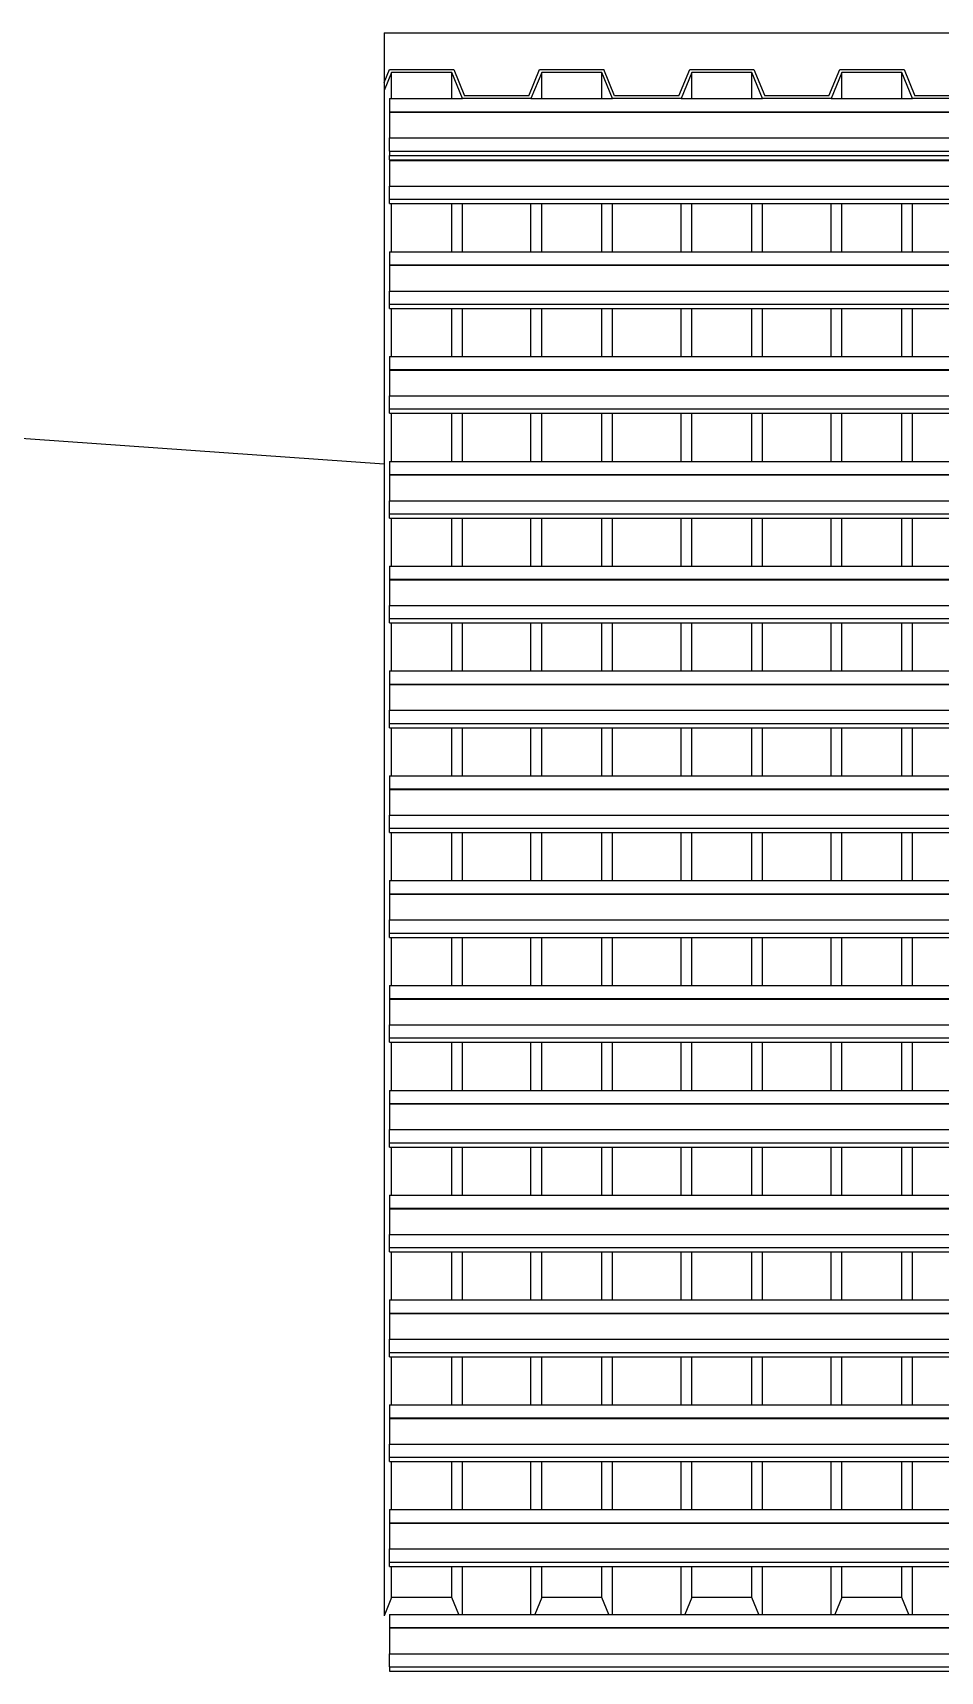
# Model space of a CAD drawing. Extents: x -101 to 101, y -14 to 18.
# Drawn here: x -69.818 to -68.11, y 9.385 to 12.469 of the extents above; entities that cross this region are included whole.
import ezdxf

# ---------------------------------------------------------------- set-up
doc = ezdxf.new("R2010")
doc.units = 0
doc.layers.get('0').update_dxf_attribs({"linetype": 'CONTINUOUS'})

msp = doc.modelspace()

# ---------------------------------------------------------------- linework, layer by layer
for p, q in [((-69.1568, 12.4686), (-66.4638, 12.4686)), ((-69.1568, 12.4686), (-69.1568, 12.3749)), ((-69.1568, 12.3749), (-69.1468, 12.3995)), ((-69.1468, 12.3995), (-69.0257, 12.3995)), ((-69.0257, 12.3995), (-69.0056, 12.3502)), ((-68.8845, 12.3502), (-68.8643, 12.3995)), ((-68.8643, 12.3995), (-68.7433, 12.3995)), ((-68.7231, 12.3502), (-68.7433, 12.3995)), ((-68.6021, 12.3502), (-68.5819, 12.3995)), ((-68.5819, 12.3995), (-68.4609, 12.3995)), ((-68.4609, 12.3995), (-68.4407, 12.3502)), ((-68.3197, 12.3502), (-68.2995, 12.3995)), ((-68.2995, 12.3995), (-68.1785, 12.3995)), ((-68.1785, 12.3995), (-68.1583, 12.3502)), ((-69.1429, 12.3939), (-69.1568, 12.3597)), ((-69.1568, 12.3749), (-69.1568, 12.3597)), ((-69.1429, 12.3446), (-69.1429, 12.3939)), ((-69.0296, 12.3939), (-69.1429, 12.3939)), ((-69.0296, 12.3446), (-69.0296, 12.3939)), ((-69.0095, 12.3446), (-69.0296, 12.3939)), ((-68.8604, 12.3939), (-68.8806, 12.3446)), ((-68.8604, 12.3446), (-68.8604, 12.3939)), ((-68.7472, 12.3939), (-68.8604, 12.3939)), ((-68.7472, 12.3446), (-68.7472, 12.3939)), ((-68.7271, 12.3446), (-68.7472, 12.3939)), ((-68.578, 12.3939), (-68.5982, 12.3446)), ((-68.578, 12.3446), (-68.578, 12.3939)), ((-68.4648, 12.3939), (-68.578, 12.3939)), ((-68.4648, 12.3446), (-68.4648, 12.3939)), ((-68.4446, 12.3446), (-68.4648, 12.3939)), ((-68.2956, 12.3939), (-68.3158, 12.3446)), ((-68.2956, 12.3446), (-68.2956, 12.3939)), ((-68.1824, 12.3939), (-68.2956, 12.3939)), ((-68.1824, 12.3446), (-68.1824, 12.3939)), ((-68.1622, 12.3446), (-68.1824, 12.3939)), ((-69.1568, 12.3597), (-69.1568, 11.6571)), ((-69.1468, 12.3446), (-69.1429, 12.3446)), ((-69.1468, 12.3446), (-69.1468, 12.3199)), ((-69.1429, 12.3446), (-69.0296, 12.3446)), ((-69.0296, 12.3446), (-69.0095, 12.3446)), ((-68.8806, 12.3446), (-69.0095, 12.3446)), ((-68.8845, 12.3502), (-69.0056, 12.3502)), ((-68.8806, 12.3446), (-68.8604, 12.3446)), ((-68.8604, 12.3446), (-68.7472, 12.3446)), ((-68.7472, 12.3446), (-68.7271, 12.3446)), ((-68.5982, 12.3446), (-68.7271, 12.3446)), ((-68.6021, 12.3502), (-68.7231, 12.3502)), ((-68.5982, 12.3446), (-68.578, 12.3446)), ((-68.578, 12.3446), (-68.4648, 12.3446)), ((-68.4648, 12.3446), (-68.4446, 12.3446)), ((-68.3158, 12.3446), (-68.4446, 12.3446)), ((-68.3197, 12.3502), (-68.4407, 12.3502)), ((-68.3158, 12.3446), (-68.2956, 12.3446)), ((-68.2956, 12.3446), (-68.1824, 12.3446)), ((-68.1824, 12.3446), (-68.1622, 12.3446)), ((-68.0334, 12.3446), (-68.1622, 12.3446)), ((-68.0373, 12.3502), (-68.1583, 12.3502)), ((-69.1468, 12.3199), (-69.1468, 12.3191)), ((-69.1468, 12.3199), (-51.4623, 12.3199)), ((-69.1468, 12.3191), (-51.4623, 12.3191)), ((-69.1468, 12.3191), (-69.1468, 12.2706)), ((-69.1468, 12.2706), (-51.4623, 12.2706)), ((-69.1468, 12.2459), (-69.1468, 12.2706)), ((-69.1468, 12.2459), (-66.4623, 12.2459)), ((-69.1468, 12.2459), (-69.1468, 12.2377)), ((-77.2081, 12.228), (-69.1568, 11.6571)), ((-69.1468, 12.2292), (-69.1468, 12.2377)), ((-69.1468, 12.2377), (-66.4623, 12.2377)), ((-69.1468, 12.2292), (-69.1468, 12.2284)), ((-69.1468, 12.2292), (-66.4623, 12.2292)), ((-69.1468, 12.2284), (-66.4623, 12.2284)), ((-69.1468, 12.2284), (-69.1468, 12.1799)), ((-69.1468, 12.1552), (-69.1468, 12.1799)), ((-69.1468, 12.1799), (-66.4623, 12.1799)), ((-69.1468, 12.1552), (-66.4623, 12.1552)), ((-69.1468, 12.147), (-69.1468, 12.1552)), ((-69.1468, 12.147), (-69.1429, 12.147)), ((-69.1429, 12.0566), (-69.1429, 12.147)), ((-69.1429, 12.147), (-69.0296, 12.147)), ((-69.0296, 12.0566), (-69.0296, 12.147)), ((-69.0296, 12.147), (-69.0095, 12.147)), ((-69.0095, 12.0566), (-69.0095, 12.147)), ((-69.0095, 12.147), (-68.8806, 12.147)), ((-68.8806, 12.0566), (-68.8806, 12.147)), ((-68.8806, 12.147), (-68.8604, 12.147)), ((-68.8604, 12.0566), (-68.8604, 12.147)), ((-68.8604, 12.147), (-68.7472, 12.147)), ((-68.7472, 12.0566), (-68.7472, 12.147)), ((-68.7472, 12.147), (-68.7271, 12.147)), ((-68.7271, 12.0566), (-68.7271, 12.147)), ((-68.7271, 12.147), (-68.5982, 12.147)), ((-68.5982, 12.0566), (-68.5982, 12.147)), ((-68.5982, 12.147), (-68.578, 12.147)), ((-68.578, 12.0566), (-68.578, 12.147)), ((-68.578, 12.147), (-68.4648, 12.147)), ((-68.4648, 12.0566), (-68.4648, 12.147)), ((-68.4648, 12.147), (-68.4446, 12.147)), ((-68.4446, 12.0566), (-68.4446, 12.147)), ((-68.4446, 12.147), (-68.3158, 12.147)), ((-68.3158, 12.0566), (-68.3158, 12.147)), ((-68.3158, 12.147), (-68.2956, 12.147)), ((-68.2956, 12.0566), (-68.2956, 12.147)), ((-68.2956, 12.147), (-68.1824, 12.147)), ((-68.1824, 12.0566), (-68.1824, 12.147)), ((-68.1824, 12.147), (-68.1622, 12.147)), ((-68.1622, 12.0566), (-68.1622, 12.147)), ((-68.1622, 12.147), (-68.0334, 12.147)), ((-69.1468, 12.0566), (-69.1429, 12.0566)), ((-69.1468, 12.0566), (-69.1468, 12.0319)), ((-69.1429, 12.0566), (-69.0296, 12.0566)), ((-69.0296, 12.0566), (-69.0095, 12.0566)), ((-69.0095, 12.0566), (-68.8806, 12.0566)), ((-68.8806, 12.0566), (-68.8604, 12.0566)), ((-68.8604, 12.0566), (-68.7472, 12.0566)), ((-68.7472, 12.0566), (-68.7271, 12.0566)), ((-68.7271, 12.0566), (-68.5982, 12.0566)), ((-68.5982, 12.0566), (-68.578, 12.0566)), ((-68.578, 12.0566), (-68.4648, 12.0566)), ((-68.4648, 12.0566), (-68.4446, 12.0566)), ((-68.4446, 12.0566), (-68.3158, 12.0566)), ((-68.3158, 12.0566), (-68.2956, 12.0566)), ((-68.2956, 12.0566), (-68.1824, 12.0566)), ((-68.1824, 12.0566), (-68.1622, 12.0566)), ((-68.1622, 12.0566), (-68.0334, 12.0566)), ((-69.1468, 12.0319), (-69.1468, 12.0311)), ((-69.1468, 12.0319), (-66.4623, 12.0319)), ((-69.1468, 12.0311), (-66.4623, 12.0311)), ((-69.1468, 12.0311), (-69.1468, 11.9826)), ((-69.1468, 11.9579), (-69.1468, 11.9826)), ((-69.1468, 11.9826), (-66.4623, 11.9826)), ((-69.1468, 11.9579), (-66.4623, 11.9579)), ((-69.1468, 11.9497), (-69.1468, 11.9579)), ((-69.1468, 11.9497), (-69.1429, 11.9497)), ((-69.1429, 11.8593), (-69.1429, 11.9497)), ((-69.1429, 11.9497), (-69.0296, 11.9497)), ((-69.0296, 11.8593), (-69.0296, 11.9497)), ((-69.0296, 11.9497), (-69.0095, 11.9497)), ((-69.0095, 11.8593), (-69.0095, 11.9497)), ((-69.0095, 11.9497), (-68.8806, 11.9497)), ((-68.8806, 11.8593), (-68.8806, 11.9497)), ((-68.8806, 11.9497), (-68.8604, 11.9497)), ((-68.8604, 11.8593), (-68.8604, 11.9497)), ((-68.8604, 11.9497), (-68.7472, 11.9497)), ((-68.7472, 11.8593), (-68.7472, 11.9497)), ((-68.7472, 11.9497), (-68.7271, 11.9497)), ((-68.7271, 11.8593), (-68.7271, 11.9497)), ((-68.7271, 11.9497), (-68.5982, 11.9497)), ((-68.5982, 11.8593), (-68.5982, 11.9497)), ((-68.5982, 11.9497), (-68.578, 11.9497)), ((-68.578, 11.8593), (-68.578, 11.9497)), ((-68.578, 11.9497), (-68.4648, 11.9497)), ((-68.4648, 11.8593), (-68.4648, 11.9497)), ((-68.4648, 11.9497), (-68.4446, 11.9497)), ((-68.4446, 11.8593), (-68.4446, 11.9497)), ((-68.4446, 11.9497), (-68.3158, 11.9497)), ((-68.3158, 11.8593), (-68.3158, 11.9497)), ((-68.3158, 11.9497), (-68.2956, 11.9497)), ((-68.2956, 11.8593), (-68.2956, 11.9497)), ((-68.2956, 11.9497), (-68.1824, 11.9497)), ((-68.1824, 11.8593), (-68.1824, 11.9497)), ((-68.1824, 11.9497), (-68.1622, 11.9497)), ((-68.1622, 11.8593), (-68.1622, 11.9497)), ((-68.1622, 11.9497), (-68.0334, 11.9497)), ((-69.1468, 11.8593), (-69.1429, 11.8593)), ((-69.1468, 11.8593), (-69.1468, 11.8346)), ((-69.1429, 11.8593), (-69.0296, 11.8593)), ((-69.0296, 11.8593), (-69.0095, 11.8593)), ((-69.0095, 11.8593), (-68.8806, 11.8593)), ((-68.8806, 11.8593), (-68.8604, 11.8593)), ((-68.8604, 11.8593), (-68.7472, 11.8593)), ((-68.7472, 11.8593), (-68.7271, 11.8593)), ((-68.7271, 11.8593), (-68.5982, 11.8593)), ((-68.5982, 11.8593), (-68.578, 11.8593)), ((-68.578, 11.8593), (-68.4648, 11.8593)), ((-68.4648, 11.8593), (-68.4446, 11.8593)), ((-68.4446, 11.8593), (-68.3158, 11.8593)), ((-68.3158, 11.8593), (-68.2956, 11.8593)), ((-68.2956, 11.8593), (-68.1824, 11.8593)), ((-68.1824, 11.8593), (-68.1622, 11.8593)), ((-68.1622, 11.8593), (-68.0334, 11.8593)), ((-69.1468, 11.8346), (-69.1468, 11.8338)), ((-69.1468, 11.8346), (-66.4623, 11.8346)), ((-69.1468, 11.8338), (-66.4623, 11.8338)), ((-69.1468, 11.8338), (-69.1468, 11.7853)), ((-69.1468, 11.7607), (-69.1468, 11.7853)), ((-69.1468, 11.7853), (-66.4623, 11.7853)), ((-69.1468, 11.7607), (-66.4623, 11.7607)), ((-69.1468, 11.7524), (-69.1468, 11.7607)), ((-69.1468, 11.7524), (-69.1429, 11.7524)), ((-69.1429, 11.662), (-69.1429, 11.7524)), ((-69.1429, 11.7524), (-69.0296, 11.7524)), ((-69.0296, 11.662), (-69.0296, 11.7524)), ((-69.0296, 11.7524), (-69.0095, 11.7524)), ((-69.0095, 11.662), (-69.0095, 11.7524)), ((-69.0095, 11.7524), (-68.8806, 11.7524)), ((-68.8806, 11.662), (-68.8806, 11.7524)), ((-68.8806, 11.7524), (-68.8604, 11.7524)), ((-68.8604, 11.662), (-68.8604, 11.7524)), ((-68.8604, 11.7524), (-68.7472, 11.7524)), ((-68.7472, 11.662), (-68.7472, 11.7524)), ((-68.7472, 11.7524), (-68.7271, 11.7524)), ((-68.7271, 11.662), (-68.7271, 11.7524)), ((-68.7271, 11.7524), (-68.5982, 11.7524)), ((-68.5982, 11.662), (-68.5982, 11.7524)), ((-68.5982, 11.7524), (-68.578, 11.7524)), ((-68.578, 11.662), (-68.578, 11.7524)), ((-68.578, 11.7524), (-68.4648, 11.7524)), ((-68.4648, 11.662), (-68.4648, 11.7524)), ((-68.4648, 11.7524), (-68.4446, 11.7524)), ((-68.4446, 11.662), (-68.4446, 11.7524)), ((-68.4446, 11.7524), (-68.3158, 11.7524)), ((-68.3158, 11.662), (-68.3158, 11.7524)), ((-68.3158, 11.7524), (-68.2956, 11.7524)), ((-68.2956, 11.662), (-68.2956, 11.7524)), ((-68.2956, 11.7524), (-68.1824, 11.7524)), ((-68.1824, 11.662), (-68.1824, 11.7524)), ((-68.1824, 11.7524), (-68.1622, 11.7524)), ((-68.1622, 11.662), (-68.1622, 11.7524)), ((-68.1622, 11.7524), (-68.0334, 11.7524)), ((-69.1568, 11.6571), (-69.1568, 11.6081)), ((-69.1468, 11.662), (-69.1429, 11.662)), ((-69.1468, 11.662), (-69.1468, 11.6374)), ((-69.1429, 11.662), (-69.0296, 11.662)), ((-69.0296, 11.662), (-69.0095, 11.662)), ((-69.0095, 11.662), (-68.8806, 11.662)), ((-68.8806, 11.662), (-68.8604, 11.662)), ((-68.8604, 11.662), (-68.7472, 11.662)), ((-68.7472, 11.662), (-68.7271, 11.662)), ((-68.7271, 11.662), (-68.5982, 11.662)), ((-68.5982, 11.662), (-68.578, 11.662)), ((-68.578, 11.662), (-68.4648, 11.662)), ((-68.4648, 11.662), (-68.4446, 11.662)), ((-68.4446, 11.662), (-68.3158, 11.662)), ((-68.3158, 11.662), (-68.2956, 11.662)), ((-68.2956, 11.662), (-68.1824, 11.662)), ((-68.1824, 11.662), (-68.1622, 11.662)), ((-68.1622, 11.662), (-68.0334, 11.662)), ((-69.1468, 11.6374), (-69.1468, 11.6365)), ((-69.1468, 11.6374), (-66.5523, 11.6374)), ((-69.1468, 11.6365), (-66.5523, 11.6365)), ((-69.1468, 11.6365), (-69.1468, 11.588)), ((-69.1568, 11.6081), (-69.1568, 11.4791)), ((-69.1468, 11.5634), (-69.1468, 11.588)), ((-69.1468, 11.588), (-66.5523, 11.588)), ((-69.1468, 11.5634), (-66.5523, 11.5634)), ((-69.1468, 11.5552), (-69.1468, 11.5634)), ((-69.1468, 11.5552), (-69.1429, 11.5552)), ((-69.1429, 11.4647), (-69.1429, 11.5552)), ((-69.1429, 11.5552), (-69.0296, 11.5552)), ((-69.0296, 11.4647), (-69.0296, 11.5552)), ((-69.0296, 11.5552), (-69.0095, 11.5552)), ((-69.0095, 11.4647), (-69.0095, 11.5552)), ((-69.0095, 11.5552), (-68.8806, 11.5552)), ((-68.8806, 11.4647), (-68.8806, 11.5552)), ((-68.8806, 11.5552), (-68.8604, 11.5552)), ((-68.8604, 11.4647), (-68.8604, 11.5552)), ((-68.8604, 11.5552), (-68.7472, 11.5552)), ((-68.7472, 11.4647), (-68.7472, 11.5552)), ((-68.7472, 11.5552), (-68.7271, 11.5552)), ((-68.7271, 11.4647), (-68.7271, 11.5552)), ((-68.7271, 11.5552), (-68.5982, 11.5552)), ((-68.5982, 11.4647), (-68.5982, 11.5552)), ((-68.5982, 11.5552), (-68.578, 11.5552)), ((-68.578, 11.4647), (-68.578, 11.5552)), ((-68.578, 11.5552), (-68.4648, 11.5552)), ((-68.4648, 11.4647), (-68.4648, 11.5552)), ((-68.4648, 11.5552), (-68.4446, 11.5552)), ((-68.4446, 11.4647), (-68.4446, 11.5552)), ((-68.4446, 11.5552), (-68.3158, 11.5552)), ((-68.3158, 11.4647), (-68.3158, 11.5552)), ((-68.3158, 11.5552), (-68.2956, 11.5552)), ((-68.2956, 11.4647), (-68.2956, 11.5552)), ((-68.2956, 11.5552), (-68.1824, 11.5552)), ((-68.1824, 11.4647), (-68.1824, 11.5552)), ((-68.1824, 11.5552), (-68.1622, 11.5552)), ((-68.1622, 11.4647), (-68.1622, 11.5552)), ((-68.1622, 11.5552), (-68.0334, 11.5552)), ((-69.1568, 11.4791), (-69.1568, 11.4184)), ((-69.1468, 11.4647), (-69.1429, 11.4647)), ((-69.1468, 11.4647), (-69.1468, 11.4401)), ((-69.1468, 11.4401), (-69.1468, 11.4393)), ((-69.1468, 11.4401), (-66.5523, 11.4401)), ((-69.1429, 11.4647), (-69.0296, 11.4647)), ((-69.0296, 11.4647), (-69.0095, 11.4647)), ((-69.0095, 11.4647), (-68.8806, 11.4647)), ((-68.8806, 11.4647), (-68.8604, 11.4647)), ((-68.8604, 11.4647), (-68.7472, 11.4647)), ((-68.7472, 11.4647), (-68.7271, 11.4647)), ((-68.7271, 11.4647), (-68.5982, 11.4647)), ((-68.5982, 11.4647), (-68.578, 11.4647)), ((-68.578, 11.4647), (-68.4648, 11.4647)), ((-68.4648, 11.4647), (-68.4446, 11.4647)), ((-68.4446, 11.4647), (-68.3158, 11.4647)), ((-68.3158, 11.4647), (-68.2956, 11.4647)), ((-68.2956, 11.4647), (-68.1824, 11.4647)), ((-68.1824, 11.4647), (-68.1622, 11.4647)), ((-68.1622, 11.4647), (-68.0334, 11.4647)), ((-69.1568, 11.4184), (-69.1568, 11.3633)), ((-69.1468, 11.4393), (-66.5523, 11.4393)), ((-69.1468, 11.4393), (-69.1468, 11.3908)), ((-69.1468, 11.3661), (-69.1468, 11.3908)), ((-69.1468, 11.3908), (-66.5523, 11.3908)), ((-69.1568, 11.3633), (-69.1568, 10.9637)), ((-69.1468, 11.3661), (-66.5523, 11.3661)), ((-69.1468, 11.3579), (-69.1468, 11.3661)), ((-69.1468, 11.3579), (-69.1429, 11.3579)), ((-69.1429, 11.2675), (-69.1429, 11.3579)), ((-69.1429, 11.3579), (-69.0296, 11.3579)), ((-69.0296, 11.2675), (-69.0296, 11.3579)), ((-69.0296, 11.3579), (-69.0095, 11.3579)), ((-69.0095, 11.2675), (-69.0095, 11.3579)), ((-69.0095, 11.3579), (-68.8806, 11.3579)), ((-68.8806, 11.2675), (-68.8806, 11.3579)), ((-68.8806, 11.3579), (-68.8604, 11.3579)), ((-68.8604, 11.2675), (-68.8604, 11.3579)), ((-68.8604, 11.3579), (-68.7472, 11.3579)), ((-68.7472, 11.2675), (-68.7472, 11.3579)), ((-68.7472, 11.3579), (-68.7271, 11.3579)), ((-68.7271, 11.2675), (-68.7271, 11.3579)), ((-68.7271, 11.3579), (-68.5982, 11.3579)), ((-68.5982, 11.2675), (-68.5982, 11.3579)), ((-68.5982, 11.3579), (-68.578, 11.3579)), ((-68.578, 11.2675), (-68.578, 11.3579)), ((-68.578, 11.3579), (-68.4648, 11.3579)), ((-68.4648, 11.2675), (-68.4648, 11.3579)), ((-68.4648, 11.3579), (-68.4446, 11.3579)), ((-68.4446, 11.2675), (-68.4446, 11.3579)), ((-68.4446, 11.3579), (-68.3158, 11.3579)), ((-68.3158, 11.2675), (-68.3158, 11.3579)), ((-68.3158, 11.3579), (-68.2956, 11.3579)), ((-68.2956, 11.2675), (-68.2956, 11.3579)), ((-68.2956, 11.3579), (-68.1824, 11.3579)), ((-68.1824, 11.2675), (-68.1824, 11.3579)), ((-68.1824, 11.3579), (-68.1622, 11.3579)), ((-68.1622, 11.2675), (-68.1622, 11.3579)), ((-68.1622, 11.3579), (-68.0334, 11.3579)), ((-69.1468, 11.2675), (-69.1429, 11.2675)), ((-69.1468, 11.2675), (-69.1468, 11.2428)), ((-69.1429, 11.2675), (-69.0296, 11.2675)), ((-69.0296, 11.2675), (-69.0095, 11.2675)), ((-69.0095, 11.2675), (-68.8806, 11.2675)), ((-68.8806, 11.2675), (-68.8604, 11.2675)), ((-68.8604, 11.2675), (-68.7472, 11.2675)), ((-68.7472, 11.2675), (-68.7271, 11.2675)), ((-68.7271, 11.2675), (-68.5982, 11.2675)), ((-68.5982, 11.2675), (-68.578, 11.2675)), ((-68.578, 11.2675), (-68.4648, 11.2675)), ((-68.4648, 11.2675), (-68.4446, 11.2675)), ((-68.4446, 11.2675), (-68.3158, 11.2675)), ((-68.3158, 11.2675), (-68.2956, 11.2675)), ((-68.2956, 11.2675), (-68.1824, 11.2675)), ((-68.1824, 11.2675), (-68.1622, 11.2675)), ((-68.1622, 11.2675), (-68.0334, 11.2675)), ((-69.1468, 11.2428), (-69.1468, 11.242)), ((-69.1468, 11.2428), (-66.5523, 11.2428)), ((-69.1468, 11.242), (-66.5523, 11.242)), ((-69.1468, 11.242), (-69.1468, 11.1935)), ((-69.1468, 11.1688), (-69.1468, 11.1935)), ((-69.1468, 11.1935), (-66.5523, 11.1935)), ((-69.1468, 11.1688), (-66.5523, 11.1688)), ((-69.1468, 11.1606), (-69.1468, 11.1688)), ((-69.1468, 11.1606), (-69.1429, 11.1606)), ((-69.1429, 11.0702), (-69.1429, 11.1606)), ((-69.1429, 11.1606), (-69.0296, 11.1606)), ((-69.0296, 11.0702), (-69.0296, 11.1606)), ((-69.0296, 11.1606), (-69.0095, 11.1606)), ((-69.0095, 11.0702), (-69.0095, 11.1606)), ((-69.0095, 11.1606), (-68.8806, 11.1606)), ((-68.8806, 11.0702), (-68.8806, 11.1606)), ((-68.8806, 11.1606), (-68.8604, 11.1606)), ((-68.8604, 11.0702), (-68.8604, 11.1606)), ((-68.8604, 11.1606), (-68.7472, 11.1606)), ((-68.7472, 11.0702), (-68.7472, 11.1606)), ((-68.7472, 11.1606), (-68.7271, 11.1606)), ((-68.7271, 11.0702), (-68.7271, 11.1606)), ((-68.7271, 11.1606), (-68.5982, 11.1606)), ((-68.5982, 11.0702), (-68.5982, 11.1606)), ((-68.5982, 11.1606), (-68.578, 11.1606)), ((-68.578, 11.0702), (-68.578, 11.1606)), ((-68.578, 11.1606), (-68.4648, 11.1606)), ((-68.4648, 11.0702), (-68.4648, 11.1606)), ((-68.4648, 11.1606), (-68.4446, 11.1606)), ((-68.4446, 11.0702), (-68.4446, 11.1606)), ((-68.4446, 11.1606), (-68.3158, 11.1606)), ((-68.3158, 11.0702), (-68.3158, 11.1606)), ((-68.3158, 11.1606), (-68.2956, 11.1606)), ((-68.2956, 11.0702), (-68.2956, 11.1606)), ((-68.2956, 11.1606), (-68.1824, 11.1606)), ((-68.1824, 11.0702), (-68.1824, 11.1606)), ((-68.1824, 11.1606), (-68.1622, 11.1606)), ((-68.1622, 11.0702), (-68.1622, 11.1606)), ((-68.1622, 11.1606), (-68.0334, 11.1606)), ((-69.1468, 11.0702), (-69.1429, 11.0702)), ((-69.1468, 11.0702), (-69.1468, 11.0455)), ((-69.1429, 11.0702), (-69.0296, 11.0702)), ((-69.0296, 11.0702), (-69.0095, 11.0702)), ((-69.0095, 11.0702), (-68.8806, 11.0702)), ((-68.8806, 11.0702), (-68.8604, 11.0702)), ((-68.8604, 11.0702), (-68.7472, 11.0702)), ((-68.7472, 11.0702), (-68.7271, 11.0702)), ((-68.7271, 11.0702), (-68.5982, 11.0702)), ((-68.5982, 11.0702), (-68.578, 11.0702)), ((-68.578, 11.0702), (-68.4648, 11.0702)), ((-68.4648, 11.0702), (-68.4446, 11.0702)), ((-68.4446, 11.0702), (-68.3158, 11.0702)), ((-68.3158, 11.0702), (-68.2956, 11.0702)), ((-68.2956, 11.0702), (-68.1824, 11.0702)), ((-68.1824, 11.0702), (-68.1622, 11.0702)), ((-68.1622, 11.0702), (-68.0334, 11.0702)), ((-69.1468, 11.0455), (-69.1468, 11.0447)), ((-69.1468, 11.0455), (-66.5523, 11.0455)), ((-69.1468, 11.0447), (-66.5523, 11.0447)), ((-69.1468, 11.0447), (-69.1468, 10.9962)), ((-69.1468, 10.9715), (-69.1468, 10.9962)), ((-69.1468, 10.9962), (-66.5523, 10.9962)), ((-69.1568, 10.9637), (-69.1568, 10.4791)), ((-69.1468, 10.9715), (-66.5523, 10.9715)), ((-69.1468, 10.9633), (-69.1468, 10.9715)), ((-69.1468, 10.9633), (-69.1429, 10.9633)), ((-69.1429, 10.8729), (-69.1429, 10.9633)), ((-69.1429, 10.9633), (-69.0296, 10.9633)), ((-69.0296, 10.8729), (-69.0296, 10.9633)), ((-69.0296, 10.9633), (-69.0095, 10.9633)), ((-69.0095, 10.8729), (-69.0095, 10.9633)), ((-69.0095, 10.9633), (-68.8806, 10.9633)), ((-68.8806, 10.8729), (-68.8806, 10.9633)), ((-68.8806, 10.9633), (-68.8604, 10.9633)), ((-68.8604, 10.8729), (-68.8604, 10.9633)), ((-68.8604, 10.9633), (-68.7472, 10.9633)), ((-68.7472, 10.8729), (-68.7472, 10.9633)), ((-68.7472, 10.9633), (-68.7271, 10.9633)), ((-68.7271, 10.8729), (-68.7271, 10.9633)), ((-68.7271, 10.9633), (-68.5982, 10.9633)), ((-68.5982, 10.8729), (-68.5982, 10.9633)), ((-68.5982, 10.9633), (-68.578, 10.9633)), ((-68.578, 10.8729), (-68.578, 10.9633)), ((-68.578, 10.9633), (-68.4648, 10.9633)), ((-68.4648, 10.8729), (-68.4648, 10.9633)), ((-68.4648, 10.9633), (-68.4446, 10.9633)), ((-68.4446, 10.8729), (-68.4446, 10.9633)), ((-68.4446, 10.9633), (-68.3158, 10.9633)), ((-68.3158, 10.8729), (-68.3158, 10.9633)), ((-68.3158, 10.9633), (-68.2956, 10.9633)), ((-68.2956, 10.8729), (-68.2956, 10.9633)), ((-68.2956, 10.9633), (-68.1824, 10.9633)), ((-68.1824, 10.8729), (-68.1824, 10.9633)), ((-68.1824, 10.9633), (-68.1622, 10.9633)), ((-68.1622, 10.8729), (-68.1622, 10.9633)), ((-68.1622, 10.9633), (-68.0334, 10.9633)), ((-69.1468, 10.8729), (-69.1429, 10.8729)), ((-69.1468, 10.8729), (-69.1468, 10.8482)), ((-69.1429, 10.8729), (-69.0296, 10.8729)), ((-69.0296, 10.8729), (-69.0095, 10.8729)), ((-69.0095, 10.8729), (-68.8806, 10.8729)), ((-68.8806, 10.8729), (-68.8604, 10.8729)), ((-68.8604, 10.8729), (-68.7472, 10.8729)), ((-68.7472, 10.8729), (-68.7271, 10.8729)), ((-68.7271, 10.8729), (-68.5982, 10.8729)), ((-68.5982, 10.8729), (-68.578, 10.8729)), ((-68.578, 10.8729), (-68.4648, 10.8729)), ((-68.4648, 10.8729), (-68.4446, 10.8729)), ((-68.4446, 10.8729), (-68.3158, 10.8729)), ((-68.3158, 10.8729), (-68.2956, 10.8729)), ((-68.2956, 10.8729), (-68.1824, 10.8729)), ((-68.1824, 10.8729), (-68.1622, 10.8729)), ((-68.1622, 10.8729), (-68.0334, 10.8729)), ((-69.1468, 10.8482), (-69.1468, 10.8474)), ((-69.1468, 10.8482), (-66.5523, 10.8482)), ((-69.1468, 10.8474), (-66.5523, 10.8474)), ((-69.1468, 10.8474), (-69.1468, 10.7989)), ((-69.1468, 10.7743), (-69.1468, 10.7989)), ((-69.1468, 10.7989), (-66.5523, 10.7989)), ((-69.1468, 10.7743), (-66.5523, 10.7743)), ((-69.1468, 10.766), (-69.1468, 10.7743)), ((-69.1468, 10.766), (-69.1429, 10.766)), ((-69.1429, 10.6756), (-69.1429, 10.766)), ((-69.1429, 10.766), (-69.0296, 10.766)), ((-69.0296, 10.6756), (-69.0296, 10.766)), ((-69.0296, 10.766), (-69.0095, 10.766)), ((-69.0095, 10.6756), (-69.0095, 10.766)), ((-69.0095, 10.766), (-68.8806, 10.766)), ((-68.8806, 10.6756), (-68.8806, 10.766)), ((-68.8806, 10.766), (-68.8604, 10.766)), ((-68.8604, 10.6756), (-68.8604, 10.766)), ((-68.8604, 10.766), (-68.7472, 10.766)), ((-68.7472, 10.6756), (-68.7472, 10.766)), ((-68.7472, 10.766), (-68.7271, 10.766)), ((-68.7271, 10.6756), (-68.7271, 10.766)), ((-68.7271, 10.766), (-68.5982, 10.766)), ((-68.5982, 10.6756), (-68.5982, 10.766)), ((-68.5982, 10.766), (-68.578, 10.766)), ((-68.578, 10.6756), (-68.578, 10.766)), ((-68.578, 10.766), (-68.4648, 10.766)), ((-68.4648, 10.6756), (-68.4648, 10.766)), ((-68.4648, 10.766), (-68.4446, 10.766)), ((-68.4446, 10.6756), (-68.4446, 10.766)), ((-68.4446, 10.766), (-68.3158, 10.766)), ((-68.3158, 10.6756), (-68.3158, 10.766)), ((-68.3158, 10.766), (-68.2956, 10.766)), ((-68.2956, 10.6756), (-68.2956, 10.766)), ((-68.2956, 10.766), (-68.1824, 10.766)), ((-68.1824, 10.6756), (-68.1824, 10.766)), ((-68.1824, 10.766), (-68.1622, 10.766)), ((-68.1622, 10.6756), (-68.1622, 10.766)), ((-68.1622, 10.766), (-68.0334, 10.766)), ((-69.1468, 10.6756), (-69.1429, 10.6756)), ((-69.1468, 10.6756), (-69.1468, 10.651)), ((-69.1429, 10.6756), (-69.0296, 10.6756)), ((-69.0296, 10.6756), (-69.0095, 10.6756)), ((-69.0095, 10.6756), (-68.8806, 10.6756)), ((-68.8806, 10.6756), (-68.8604, 10.6756)), ((-68.8604, 10.6756), (-68.7472, 10.6756)), ((-68.7472, 10.6756), (-68.7271, 10.6756)), ((-68.7271, 10.6756), (-68.5982, 10.6756)), ((-68.5982, 10.6756), (-68.578, 10.6756)), ((-68.578, 10.6756), (-68.4648, 10.6756)), ((-68.4648, 10.6756), (-68.4446, 10.6756)), ((-68.4446, 10.6756), (-68.3158, 10.6756)), ((-68.3158, 10.6756), (-68.2956, 10.6756)), ((-68.2956, 10.6756), (-68.1824, 10.6756)), ((-68.1824, 10.6756), (-68.1622, 10.6756)), ((-68.1622, 10.6756), (-68.0334, 10.6756)), ((-69.1468, 10.651), (-69.1468, 10.6501)), ((-69.1468, 10.651), (-66.5523, 10.651)), ((-69.1468, 10.6501), (-66.5523, 10.6501)), ((-69.1468, 10.6501), (-69.1468, 10.6016)), ((-69.1468, 10.577), (-69.1468, 10.6016)), ((-69.1468, 10.6016), (-66.5523, 10.6016)), ((-69.1468, 10.577), (-66.5523, 10.577)), ((-69.1468, 10.5688), (-69.1468, 10.577)), ((-69.1468, 10.5688), (-69.1429, 10.5688)), ((-69.1429, 10.4783), (-69.1429, 10.5688)), ((-69.1429, 10.5688), (-69.0296, 10.5688)), ((-69.0296, 10.4783), (-69.0296, 10.5688)), ((-69.0296, 10.5688), (-69.0095, 10.5688)), ((-69.0095, 10.4783), (-69.0095, 10.5688)), ((-69.0095, 10.5688), (-68.8806, 10.5688)), ((-68.8806, 10.4783), (-68.8806, 10.5688)), ((-68.8806, 10.5688), (-68.8604, 10.5688)), ((-68.8604, 10.4783), (-68.8604, 10.5688)), ((-68.8604, 10.5688), (-68.7472, 10.5688)), ((-68.7472, 10.4783), (-68.7472, 10.5688)), ((-68.7472, 10.5688), (-68.7271, 10.5688)), ((-68.7271, 10.4783), (-68.7271, 10.5688)), ((-68.7271, 10.5688), (-68.5982, 10.5688)), ((-68.5982, 10.4783), (-68.5982, 10.5688)), ((-68.5982, 10.5688), (-68.578, 10.5688)), ((-68.578, 10.4783), (-68.578, 10.5688)), ((-68.578, 10.5688), (-68.4648, 10.5688)), ((-68.4648, 10.4783), (-68.4648, 10.5688)), ((-68.4648, 10.5688), (-68.4446, 10.5688)), ((-68.4446, 10.4783), (-68.4446, 10.5688)), ((-68.4446, 10.5688), (-68.3158, 10.5688)), ((-68.3158, 10.4783), (-68.3158, 10.5688)), ((-68.3158, 10.5688), (-68.2956, 10.5688)), ((-68.2956, 10.4783), (-68.2956, 10.5688)), ((-68.2956, 10.5688), (-68.1824, 10.5688)), ((-68.1824, 10.4783), (-68.1824, 10.5688)), ((-68.1824, 10.5688), (-68.1622, 10.5688)), ((-68.1622, 10.4783), (-68.1622, 10.5688)), ((-68.1622, 10.5688), (-68.0334, 10.5688)), ((-69.1568, 10.4791), (-69.1568, 10.1306)), ((-69.1468, 10.4783), (-69.1429, 10.4783)), ((-69.1468, 10.4783), (-69.1468, 10.4537)), ((-69.1468, 10.4537), (-69.1468, 10.4529)), ((-69.1468, 10.4537), (-66.5523, 10.4537)), ((-69.1429, 10.4783), (-69.0296, 10.4783)), ((-69.0296, 10.4783), (-69.0095, 10.4783)), ((-69.0095, 10.4783), (-68.8806, 10.4783)), ((-68.8806, 10.4783), (-68.8604, 10.4783)), ((-68.8604, 10.4783), (-68.7472, 10.4783)), ((-68.7472, 10.4783), (-68.7271, 10.4783)), ((-68.7271, 10.4783), (-68.5982, 10.4783)), ((-68.5982, 10.4783), (-68.578, 10.4783)), ((-68.578, 10.4783), (-68.4648, 10.4783)), ((-68.4648, 10.4783), (-68.4446, 10.4783)), ((-68.4446, 10.4783), (-68.3158, 10.4783)), ((-68.3158, 10.4783), (-68.2956, 10.4783)), ((-68.2956, 10.4783), (-68.1824, 10.4783)), ((-68.1824, 10.4783), (-68.1622, 10.4783)), ((-68.1622, 10.4783), (-68.0334, 10.4783)), ((-69.1468, 10.4529), (-66.5523, 10.4529)), ((-69.1468, 10.4529), (-69.1468, 10.4044)), ((-69.1468, 10.3797), (-69.1468, 10.4044)), ((-69.1468, 10.4044), (-66.5523, 10.4044)), ((-69.1468, 10.3797), (-66.5523, 10.3797)), ((-69.1468, 10.3715), (-69.1468, 10.3797)), ((-69.1468, 10.3715), (-69.1429, 10.3715)), ((-69.1429, 10.2811), (-69.1429, 10.3715)), ((-69.1429, 10.3715), (-69.0296, 10.3715)), ((-69.0296, 10.2811), (-69.0296, 10.3715)), ((-69.0296, 10.3715), (-69.0095, 10.3715)), ((-69.0095, 10.2811), (-69.0095, 10.3715)), ((-69.0095, 10.3715), (-68.8806, 10.3715)), ((-68.8806, 10.2811), (-68.8806, 10.3715)), ((-68.8806, 10.3715), (-68.8604, 10.3715)), ((-68.8604, 10.2811), (-68.8604, 10.3715)), ((-68.8604, 10.3715), (-68.7472, 10.3715)), ((-68.7472, 10.2811), (-68.7472, 10.3715)), ((-68.7472, 10.3715), (-68.7271, 10.3715)), ((-68.7271, 10.2811), (-68.7271, 10.3715)), ((-68.7271, 10.3715), (-68.5982, 10.3715)), ((-68.5982, 10.2811), (-68.5982, 10.3715)), ((-68.5982, 10.3715), (-68.578, 10.3715)), ((-68.578, 10.2811), (-68.578, 10.3715)), ((-68.578, 10.3715), (-68.4648, 10.3715)), ((-68.4648, 10.2811), (-68.4648, 10.3715)), ((-68.4648, 10.3715), (-68.4446, 10.3715)), ((-68.4446, 10.2811), (-68.4446, 10.3715)), ((-68.4446, 10.3715), (-68.3158, 10.3715)), ((-68.3158, 10.2811), (-68.3158, 10.3715)), ((-68.3158, 10.3715), (-68.2956, 10.3715)), ((-68.2956, 10.2811), (-68.2956, 10.3715)), ((-68.2956, 10.3715), (-68.1824, 10.3715)), ((-68.1824, 10.2811), (-68.1824, 10.3715)), ((-68.1824, 10.3715), (-68.1622, 10.3715)), ((-68.1622, 10.2811), (-68.1622, 10.3715)), ((-68.1622, 10.3715), (-68.0334, 10.3715)), ((-69.1468, 10.2811), (-69.1429, 10.2811)), ((-69.1468, 10.2811), (-69.1468, 10.2564)), ((-69.1429, 10.2811), (-69.0296, 10.2811)), ((-69.0296, 10.2811), (-69.0095, 10.2811)), ((-69.0095, 10.2811), (-68.8806, 10.2811)), ((-68.8806, 10.2811), (-68.8604, 10.2811)), ((-68.8604, 10.2811), (-68.7472, 10.2811)), ((-68.7472, 10.2811), (-68.7271, 10.2811)), ((-68.7271, 10.2811), (-68.5982, 10.2811)), ((-68.5982, 10.2811), (-68.578, 10.2811)), ((-68.578, 10.2811), (-68.4648, 10.2811)), ((-68.4648, 10.2811), (-68.4446, 10.2811)), ((-68.4446, 10.2811), (-68.3158, 10.2811)), ((-68.3158, 10.2811), (-68.2956, 10.2811)), ((-68.2956, 10.2811), (-68.1824, 10.2811)), ((-68.1824, 10.2811), (-68.1622, 10.2811)), ((-68.1622, 10.2811), (-68.0334, 10.2811)), ((-69.1468, 10.2564), (-69.1468, 10.2556)), ((-69.1468, 10.2564), (-66.5523, 10.2564)), ((-69.1468, 10.2556), (-66.5523, 10.2556)), ((-69.1468, 10.2556), (-69.1468, 10.2071)), ((-69.1468, 10.1824), (-69.1468, 10.2071)), ((-69.1468, 10.2071), (-66.5523, 10.2071)), ((-69.1468, 10.1824), (-66.5523, 10.1824)), ((-69.1468, 10.1742), (-69.1468, 10.1824)), ((-69.1468, 10.1742), (-69.1429, 10.1742)), ((-69.1429, 10.0838), (-69.1429, 10.1742)), ((-69.1429, 10.1742), (-69.0296, 10.1742)), ((-69.0296, 10.0838), (-69.0296, 10.1742)), ((-69.0296, 10.1742), (-69.0095, 10.1742)), ((-69.0095, 10.0838), (-69.0095, 10.1742)), ((-69.0095, 10.1742), (-68.8806, 10.1742)), ((-68.8806, 10.0838), (-68.8806, 10.1742)), ((-68.8806, 10.1742), (-68.8604, 10.1742)), ((-68.8604, 10.0838), (-68.8604, 10.1742)), ((-68.8604, 10.1742), (-68.7472, 10.1742)), ((-68.7472, 10.0838), (-68.7472, 10.1742)), ((-68.7472, 10.1742), (-68.7271, 10.1742)), ((-68.7271, 10.0838), (-68.7271, 10.1742)), ((-68.7271, 10.1742), (-68.5982, 10.1742)), ((-68.5982, 10.0838), (-68.5982, 10.1742)), ((-68.5982, 10.1742), (-68.578, 10.1742)), ((-68.578, 10.0838), (-68.578, 10.1742)), ((-68.578, 10.1742), (-68.4648, 10.1742)), ((-68.4648, 10.0838), (-68.4648, 10.1742)), ((-68.4648, 10.1742), (-68.4446, 10.1742)), ((-68.4446, 10.0838), (-68.4446, 10.1742)), ((-68.4446, 10.1742), (-68.3158, 10.1742)), ((-68.3158, 10.0838), (-68.3158, 10.1742)), ((-68.3158, 10.1742), (-68.2956, 10.1742)), ((-68.2956, 10.0838), (-68.2956, 10.1742)), ((-68.2956, 10.1742), (-68.1824, 10.1742)), ((-68.1824, 10.0838), (-68.1824, 10.1742)), ((-68.1824, 10.1742), (-68.1622, 10.1742)), ((-68.1622, 10.0838), (-68.1622, 10.1742)), ((-68.1622, 10.1742), (-68.0334, 10.1742)), ((-69.1568, 10.1306), (-69.1568, 9.4894)), ((-69.1468, 10.0838), (-69.1429, 10.0838)), ((-69.1468, 10.0838), (-69.1468, 10.0591)), ((-69.1429, 10.0838), (-69.0296, 10.0838)), ((-69.0296, 10.0838), (-69.0095, 10.0838)), ((-69.0095, 10.0838), (-68.8806, 10.0838)), ((-68.8806, 10.0838), (-68.8604, 10.0838)), ((-68.8604, 10.0838), (-68.7472, 10.0838)), ((-68.7472, 10.0838), (-68.7271, 10.0838)), ((-68.7271, 10.0838), (-68.5982, 10.0838)), ((-68.5982, 10.0838), (-68.578, 10.0838)), ((-68.578, 10.0838), (-68.4648, 10.0838)), ((-68.4648, 10.0838), (-68.4446, 10.0838)), ((-68.4446, 10.0838), (-68.3158, 10.0838)), ((-68.3158, 10.0838), (-68.2956, 10.0838)), ((-68.2956, 10.0838), (-68.1824, 10.0838)), ((-68.1824, 10.0838), (-68.1622, 10.0838)), ((-68.1622, 10.0838), (-68.0334, 10.0838)), ((-69.1468, 10.0591), (-69.1468, 10.0583)), ((-69.1468, 10.0591), (-66.5523, 10.0591)), ((-69.1468, 10.0583), (-66.5523, 10.0583)), ((-69.1468, 10.0583), (-69.1468, 10.0098)), ((-69.1468, 9.9851), (-69.1468, 10.0098)), ((-69.1468, 10.0098), (-66.5523, 10.0098)), ((-69.1468, 9.9851), (-66.5523, 9.9851)), ((-69.1468, 9.9769), (-69.1468, 9.9851)), ((-69.1468, 9.9769), (-69.1429, 9.9769)), ((-69.1429, 9.8865), (-69.1429, 9.9769)), ((-69.1429, 9.9769), (-69.0296, 9.9769)), ((-69.0296, 9.8865), (-69.0296, 9.9769)), ((-69.0296, 9.9769), (-69.0095, 9.9769)), ((-69.0095, 9.8865), (-69.0095, 9.9769)), ((-69.0095, 9.9769), (-68.8806, 9.9769)), ((-68.8806, 9.8865), (-68.8806, 9.9769)), ((-68.8806, 9.9769), (-68.8604, 9.9769)), ((-68.8604, 9.8865), (-68.8604, 9.9769)), ((-68.8604, 9.9769), (-68.7472, 9.9769)), ((-68.7472, 9.8865), (-68.7472, 9.9769)), ((-68.7472, 9.9769), (-68.7271, 9.9769)), ((-68.7271, 9.8865), (-68.7271, 9.9769)), ((-68.7271, 9.9769), (-68.5982, 9.9769)), ((-68.5982, 9.8865), (-68.5982, 9.9769)), ((-68.5982, 9.9769), (-68.578, 9.9769)), ((-68.578, 9.8865), (-68.578, 9.9769)), ((-68.578, 9.9769), (-68.4648, 9.9769)), ((-68.4648, 9.8865), (-68.4648, 9.9769)), ((-68.4648, 9.9769), (-68.4446, 9.9769)), ((-68.4446, 9.8865), (-68.4446, 9.9769)), ((-68.4446, 9.9769), (-68.3158, 9.9769)), ((-68.3158, 9.8865), (-68.3158, 9.9769)), ((-68.3158, 9.9769), (-68.2956, 9.9769)), ((-68.2956, 9.8865), (-68.2956, 9.9769)), ((-68.2956, 9.9769), (-68.1824, 9.9769)), ((-68.1824, 9.8865), (-68.1824, 9.9769)), ((-68.1824, 9.9769), (-68.1622, 9.9769)), ((-68.1622, 9.8865), (-68.1622, 9.9769)), ((-68.1622, 9.9769), (-68.0334, 9.9769)), ((-69.1468, 9.8865), (-69.1429, 9.8865)), ((-69.1468, 9.8865), (-69.1468, 9.8618)), ((-69.1429, 9.8865), (-69.0296, 9.8865)), ((-69.0296, 9.8865), (-69.0095, 9.8865)), ((-69.0095, 9.8865), (-68.8806, 9.8865)), ((-68.8806, 9.8865), (-68.8604, 9.8865)), ((-68.8604, 9.8865), (-68.7472, 9.8865)), ((-68.7472, 9.8865), (-68.7271, 9.8865)), ((-68.7271, 9.8865), (-68.5982, 9.8865)), ((-68.5982, 9.8865), (-68.578, 9.8865)), ((-68.578, 9.8865), (-68.4648, 9.8865)), ((-68.4648, 9.8865), (-68.4446, 9.8865)), ((-68.4446, 9.8865), (-68.3158, 9.8865)), ((-68.3158, 9.8865), (-68.2956, 9.8865)), ((-68.2956, 9.8865), (-68.1824, 9.8865)), ((-68.1824, 9.8865), (-68.1622, 9.8865)), ((-68.1622, 9.8865), (-68.0334, 9.8865)), ((-69.1468, 9.8618), (-69.1468, 9.861)), ((-69.1468, 9.8618), (-66.5523, 9.8618)), ((-69.1468, 9.861), (-66.5523, 9.861)), ((-69.1468, 9.861), (-69.1468, 9.8125)), ((-69.1468, 9.7879), (-69.1468, 9.8125)), ((-69.1468, 9.8125), (-66.5523, 9.8125)), ((-69.1468, 9.7879), (-66.5523, 9.7879)), ((-69.1468, 9.7796), (-69.1468, 9.7879)), ((-69.1468, 9.7796), (-69.1429, 9.7796)), ((-69.1429, 9.6892), (-69.1429, 9.7796)), ((-69.1429, 9.7796), (-69.0296, 9.7796)), ((-69.0296, 9.6892), (-69.0296, 9.7796)), ((-69.0296, 9.7796), (-69.0095, 9.7796)), ((-69.0095, 9.6892), (-69.0095, 9.7796)), ((-69.0095, 9.7796), (-68.8806, 9.7796)), ((-68.8806, 9.6892), (-68.8806, 9.7796)), ((-68.8806, 9.7796), (-68.8604, 9.7796)), ((-68.8604, 9.6892), (-68.8604, 9.7796)), ((-68.8604, 9.7796), (-68.7472, 9.7796)), ((-68.7472, 9.6892), (-68.7472, 9.7796)), ((-68.7472, 9.7796), (-68.7271, 9.7796)), ((-68.7271, 9.6892), (-68.7271, 9.7796)), ((-68.7271, 9.7796), (-68.5982, 9.7796)), ((-68.5982, 9.6892), (-68.5982, 9.7796)), ((-68.5982, 9.7796), (-68.578, 9.7796)), ((-68.578, 9.6892), (-68.578, 9.7796)), ((-68.578, 9.7796), (-68.4648, 9.7796)), ((-68.4648, 9.6892), (-68.4648, 9.7796)), ((-68.4648, 9.7796), (-68.4446, 9.7796)), ((-68.4446, 9.6892), (-68.4446, 9.7796)), ((-68.4446, 9.7796), (-68.3158, 9.7796)), ((-68.3158, 9.6892), (-68.3158, 9.7796)), ((-68.3158, 9.7796), (-68.2956, 9.7796)), ((-68.2956, 9.6892), (-68.2956, 9.7796)), ((-68.2956, 9.7796), (-68.1824, 9.7796)), ((-68.1824, 9.6892), (-68.1824, 9.7796)), ((-68.1824, 9.7796), (-68.1622, 9.7796)), ((-68.1622, 9.6892), (-68.1622, 9.7796)), ((-68.1622, 9.7796), (-68.0334, 9.7796)), ((-69.1468, 9.6892), (-69.1429, 9.6892)), ((-69.1468, 9.6892), (-69.1468, 9.6646)), ((-69.1429, 9.6892), (-69.0296, 9.6892)), ((-69.0296, 9.6892), (-69.0095, 9.6892)), ((-69.0095, 9.6892), (-68.8806, 9.6892)), ((-68.8806, 9.6892), (-68.8604, 9.6892)), ((-68.8604, 9.6892), (-68.7472, 9.6892)), ((-68.7472, 9.6892), (-68.7271, 9.6892)), ((-68.7271, 9.6892), (-68.5982, 9.6892)), ((-68.5982, 9.6892), (-68.578, 9.6892)), ((-68.578, 9.6892), (-68.4648, 9.6892)), ((-68.4648, 9.6892), (-68.4446, 9.6892)), ((-68.4446, 9.6892), (-68.3158, 9.6892)), ((-68.3158, 9.6892), (-68.2956, 9.6892)), ((-68.2956, 9.6892), (-68.1824, 9.6892)), ((-68.1824, 9.6892), (-68.1622, 9.6892)), ((-68.1622, 9.6892), (-68.0334, 9.6892)), ((-69.1468, 9.6646), (-69.1468, 9.6637)), ((-69.1468, 9.6646), (-66.5523, 9.6646)), ((-69.1468, 9.6637), (-66.5523, 9.6637)), ((-69.1468, 9.6637), (-69.1468, 9.6152)), ((-69.1468, 9.5906), (-69.1468, 9.6152)), ((-69.1468, 9.6152), (-66.5523, 9.6152)), ((-69.1468, 9.5906), (-66.5523, 9.5906)), ((-69.1468, 9.5824), (-69.1468, 9.5906)), ((-69.1468, 9.5824), (-69.1429, 9.5824)), ((-69.1429, 9.5236), (-69.1429, 9.5824)), ((-69.1429, 9.5824), (-69.0296, 9.5824)), ((-69.0296, 9.5236), (-69.0296, 9.5824)), ((-69.0296, 9.5824), (-69.0095, 9.5824)), ((-69.0095, 9.4919), (-69.0095, 9.5824)), ((-69.0095, 9.5824), (-68.8806, 9.5824)), ((-68.8806, 9.4919), (-68.8806, 9.5824)), ((-68.8806, 9.5824), (-68.8604, 9.5824)), ((-68.8604, 9.5236), (-68.8604, 9.5824)), ((-68.8604, 9.5824), (-68.7472, 9.5824)), ((-68.7472, 9.5236), (-68.7472, 9.5824)), ((-68.7472, 9.5824), (-68.7271, 9.5824)), ((-68.7271, 9.4919), (-68.7271, 9.5824)), ((-68.7271, 9.5824), (-68.5982, 9.5824)), ((-68.5982, 9.4919), (-68.5982, 9.5824)), ((-68.5982, 9.5824), (-68.578, 9.5824)), ((-68.578, 9.5236), (-68.578, 9.5824)), ((-68.578, 9.5824), (-68.4648, 9.5824)), ((-68.4648, 9.5236), (-68.4648, 9.5824)), ((-68.4648, 9.5824), (-68.4446, 9.5824)), ((-68.4446, 9.4919), (-68.4446, 9.5824)), ((-68.4446, 9.5824), (-68.3158, 9.5824)), ((-68.3158, 9.4919), (-68.3158, 9.5824)), ((-68.3158, 9.5824), (-68.2956, 9.5824)), ((-68.2956, 9.5236), (-68.2956, 9.5824)), ((-68.2956, 9.5824), (-68.1824, 9.5824)), ((-68.1824, 9.5236), (-68.1824, 9.5824)), ((-68.1824, 9.5824), (-68.1622, 9.5824)), ((-68.1622, 9.4919), (-68.1622, 9.5824)), ((-68.1622, 9.5824), (-68.0334, 9.5824)), ((-69.1429, 9.5236), (-69.1568, 9.4894)), ((-69.0296, 9.5236), (-69.1429, 9.5236)), ((-69.0167, 9.4919), (-69.0296, 9.5236)), ((-68.8604, 9.5236), (-68.8734, 9.4919)), ((-68.7472, 9.5236), (-68.8604, 9.5236)), ((-68.7343, 9.4919), (-68.7472, 9.5236)), ((-68.578, 9.5236), (-68.591, 9.4919)), ((-68.4648, 9.5236), (-68.578, 9.5236)), ((-68.4519, 9.4919), (-68.4648, 9.5236)), ((-68.2956, 9.5236), (-68.3085, 9.4919)), ((-68.1824, 9.5236), (-68.2956, 9.5236)), ((-68.1695, 9.4919), (-68.1824, 9.5236)), ((-69.1468, 9.4919), (-69.0167, 9.4919)), ((-69.1468, 9.4919), (-69.1468, 9.4791)), ((-69.1468, 9.4791), (-69.1468, 9.4673)), ((-69.1468, 9.4673), (-69.1468, 9.4665)), ((-69.1468, 9.4673), (-66.5523, 9.4673)), ((-69.1468, 9.4665), (-66.5523, 9.4665)), ((-69.1468, 9.4665), (-69.1468, 9.418)), ((-69.0167, 9.4919), (-69.0095, 9.4919)), ((-69.0095, 9.4919), (-68.8806, 9.4919)), ((-68.8806, 9.4919), (-68.8734, 9.4919)), ((-68.8734, 9.4919), (-68.7343, 9.4919)), ((-68.7343, 9.4919), (-68.7271, 9.4919)), ((-68.7271, 9.4919), (-68.5982, 9.4919)), ((-68.5982, 9.4919), (-68.591, 9.4919)), ((-68.591, 9.4919), (-68.4519, 9.4919)), ((-68.4519, 9.4919), (-68.4446, 9.4919)), ((-68.4446, 9.4919), (-68.3158, 9.4919)), ((-68.3158, 9.4919), (-68.3085, 9.4919)), ((-68.3085, 9.4919), (-68.1695, 9.4919)), ((-68.1695, 9.4919), (-68.1622, 9.4919)), ((-68.1622, 9.4919), (-68.0334, 9.4919)), ((-69.1468, 9.3933), (-69.1468, 9.418)), ((-69.1468, 9.418), (-66.5523, 9.418)), ((-69.1468, 9.3933), (-66.5523, 9.3933)), ((-69.1468, 9.3933), (-69.1468, 9.3851)), ((-69.1468, 9.3851), (-66.5523, 9.3851))]:
    msp.add_line(p, q)

doc.saveas('drawing.dxf')
